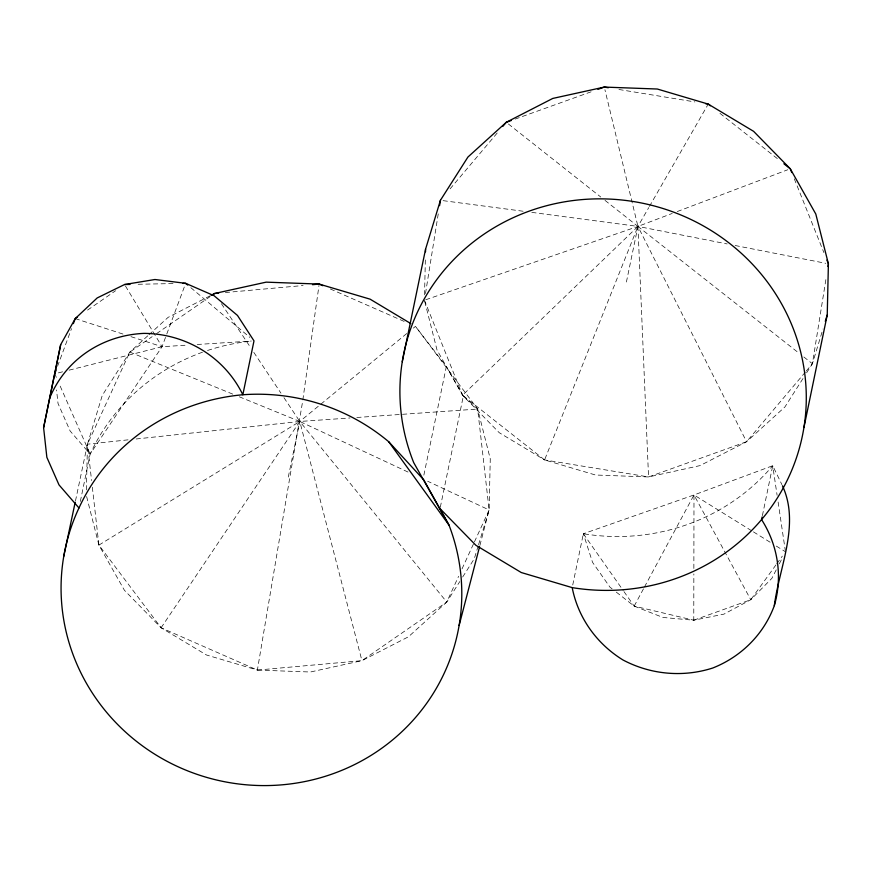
<?xml version="1.0" encoding="UTF-8"?>
<svg xmlns="http://www.w3.org/2000/svg" width="872" height="872" viewBox="0 0 872 872"><rect width="100%" height="100%" fill="white"/><g stroke="black" fill="none" stroke-linecap="round" stroke-linejoin="round"><path stroke-width="0.65" stroke-dasharray="4.36 3.27" d="M616.297 592.121L634.173 606.116L662.949 617.463L693.774 620.21L693.85 573.918M693.861 568.479L693.992 494.958L772.723 465.713L781.89 484.603M86.415 489.89L87.451 444.197L102.296 395.365L129.808 352.103L147.957 335.644M424.555 294.823L425.373 258.537M86.633 496.571L98.907 545.098L124.424 590.289L161.102 627.775L206.457 654.981L257.382 670.078L302.649 401.273M302.835 399.921L318.999 285.427M425.492 293.548L438.507 212.288M806.611 372.835L812.399 363.733L826.264 277.143M80.333 501.4L90.132 454.083L162.05 346.718L166.301 335.306M288.283 477.071L299.794 421.47L319.773 405.055M423.857 475.153L446.355 366.523L415.464 326.379L413.361 328.112M440.295 507.308L463.337 396.03L446.355 366.523M626.412 282.016L637.933 226.415L648.746 207.601M572.741 584.992L583.346 533.74A203.525 195.437 11.7 0 0 772.723 465.713L777.105 495.296M762.39 515.657L772.723 465.713M75.472 500.942L87.451 444.197L129.808 352.103L152.131 336.679M479.905 545.414L489.116 509.957L490.271 458.89L477.66 409.055L415.464 326.379M474.662 557.502L478.183 545.937M478.565 544.651L489.116 509.957L477.66 409.055L463.337 396.03M806.262 371.014L812.399 363.733L822.95 329.038M57.552 366.262L71.526 328.635M166.77 334.041L185.671 283.335M802.992 378.535L784.887 406.995L746.574 441.733L700.063 465.594L648.55 476.951L595.511 475.011L544.586 459.925L637.933 226.415L604.917 89.718M92.345 487.241L98.907 545.098L161.102 627.775L257.382 670.078L310.41 672.007L361.935 660.66L408.445 636.8L446.758 602.051L458.618 576.272M462.007 568.904L473.867 543.114M474.433 541.883L489.116 509.957L427.651 481.235M776.222 569.874L771.894 578.321L750.77 599.74L723.934 614.128L693.774 620.21L634.173 606.116L624.003 591.641M779.306 563.846L782.38 557.808M634.173 606.116L643.819 588.186M644.463 586.987L693.992 494.958L752.307 531.179M649.422 206.424L707.563 105.283M257.382 670.078L361.935 660.66L446.758 602.051L459.795 581.559M462.683 577.002L474.27 558.788M161.102 627.775L299.794 421.47L350.032 417.971M693.774 620.21L750.77 599.74L776.004 564.849M776.788 563.759L782.315 556.129M450.083 188.864L497.476 132.697M424.762 301.516L437.036 350.032L462.552 395.234L499.242 432.708L544.586 459.925L648.55 476.951L746.574 441.733L805.379 372.05M544.586 459.925L462.552 395.234L637.933 226.415L672.203 213.455M148.97 334.728L168.122 317.353L209.858 295.946M320.831 404.183L407.05 333.289M87.571 310.083L115.595 290.725M156.6 333.595L210.163 296.578M98.907 545.098L299.794 421.47L409.208 472.613M677.282 211.536L787.732 169.757M515.167 119.093L591.554 91.658M612.09 588.829L609.986 587.183L592.535 562.32L583.346 533.74L693.992 494.958L750.77 599.74M425.721 299.761L637.933 226.415L727.172 243.942M62.61 371.81L54.762 373.783L57.476 379.963M69.15 370.153L162.05 346.718L187.731 345.083M128.031 439.848L87.451 444.197L91.582 480.516M136.141 438.987L299.794 421.47L446.758 602.051M225.358 292.534L303.096 285.526M356.822 417.492L477.66 409.055M197.203 344.484L251.289 341.039M138.136 284.261L176.166 283.52M443.118 200.658L523.723 211.318M531.789 212.376L637.933 226.415L798.49 352.779M618.946 89.489L694.919 101.926M735.161 245.512L825.74 263.3M75.243 318.596L124.478 334.543M130.953 336.647L162.05 346.718L124.565 284.523M129.808 352.103L234.317 394.754M239.353 396.804L299.794 421.47L361.935 660.66M330.292 288.959L405.589 322.041M753.452 531.887L770.608 542.537M776.32 546.09L785.465 551.769M803.842 356.986L812.399 363.733M719.956 113.349L778.554 159.554M508.376 123.977L600.764 197.028M605.015 200.386L637.933 226.415L746.574 441.733M190.848 287.695L249.85 337.388M202.468 352.223A203.525 195.437 11.7 0 0 90.132 454.083L70.163 431.03L58.021 403.453L56.538 389.969M583.346 533.74L623.229 590.529M221.412 303.685L250.809 347.863M253.817 352.386L280.958 393.163M283.967 397.687L299.794 421.47M60.201 386.143L90.132 454.083M794.283 178.804L823.887 252.575M424.435 300.208L462.552 395.234M778.107 502.021L785.269 550.428M637.933 226.415L648.55 476.951M207.536 350.479A203.525 195.437 11.7 0 1 251.31 341.126"/><path stroke-width="1.31" d="M425.525 251.823L425.58 249.13L440.425 200.298L467.937 157.036L506.261 122.298L552.761 98.438L604.285 87.08L657.314 89.02L708.238 104.106L753.593 131.323L790.272 168.797L815.789 214L828.4 263.824L827.245 314.901L803.929 427.509M439.575 205.629L440.425 200.298M827.975 266.494L828.4 263.824L826.896 260.074M439.237 507.831L475.916 545.316L521.271 572.533L572.196 587.619C578.092 617.91 596.819 643.885 623.011 659.995C650.665 674.623 682.983 677.599 712.773 668.007C741.156 656.779 763.763 634.391 774.314 605.648C782.838 576.436 777.944 545.163 761.572 519.592L762.117 516.965M43.6 427.662L60.68 344.647L75.243 318.596L97.184 297.952L124.565 284.523L154.944 279.509L185.671 283.335L214.011 295.673L237.478 315.435L253.992 340.876L242.83 394.754A203.525 195.437 11.7 0 0 78.971 507.962L59.013 484.908L46.859 457.331L43.6 427.662L60.68 344.647M402.265 361.738L425.58 249.13M774.314 605.648C779.383 566.582 800.256 524.323 782.467 485.791M63.754 556.369L75.188 502.261M459.108 625.518L479.567 546.733M825.293 321.321L827.245 314.901M54.762 373.783L56.157 370.022M73.39 323.61L75.243 318.596L77.488 317.048M49.519 398.515C65.346 359.547 102.122 335.317 143.793 333.387C185.507 333.507 224.584 356.986 242.83 394.754A200.451 196.037 6.7 0 1 388.738 441.755L423.814 479.927L449.004 525.118A200.691 194.314 13.2 0 1 254.744 785.367A200.691 194.314 13.2 0 1 78.971 507.962M502.752 126.451L506.261 122.298L511.352 120.467M212.397 295.041L214.632 293.493L266.156 282.147L319.185 284.076L370.11 299.172L410.81 323.588M211.057 295.325L214.632 293.493L218.654 293.134M597.919 89.369L604.285 87.08L608.285 87.734M312.481 284.686L319.185 284.076L322.891 285.711M124.565 284.523L129.993 284.425M182.957 283.389L185.671 283.335L187.742 285.079M705.579 103.67L708.238 104.106L710.375 105.785M783.884 163.762L790.272 168.797L791.776 172.547M388.738 441.755L449.004 525.118L413.72 462.64A203.525 195.437 11.7 0 1 563.443 202.021A203.525 195.437 11.7 0 1 806.24 393.49A203.525 195.437 11.7 0 1 572.196 587.619"/></g></svg>
